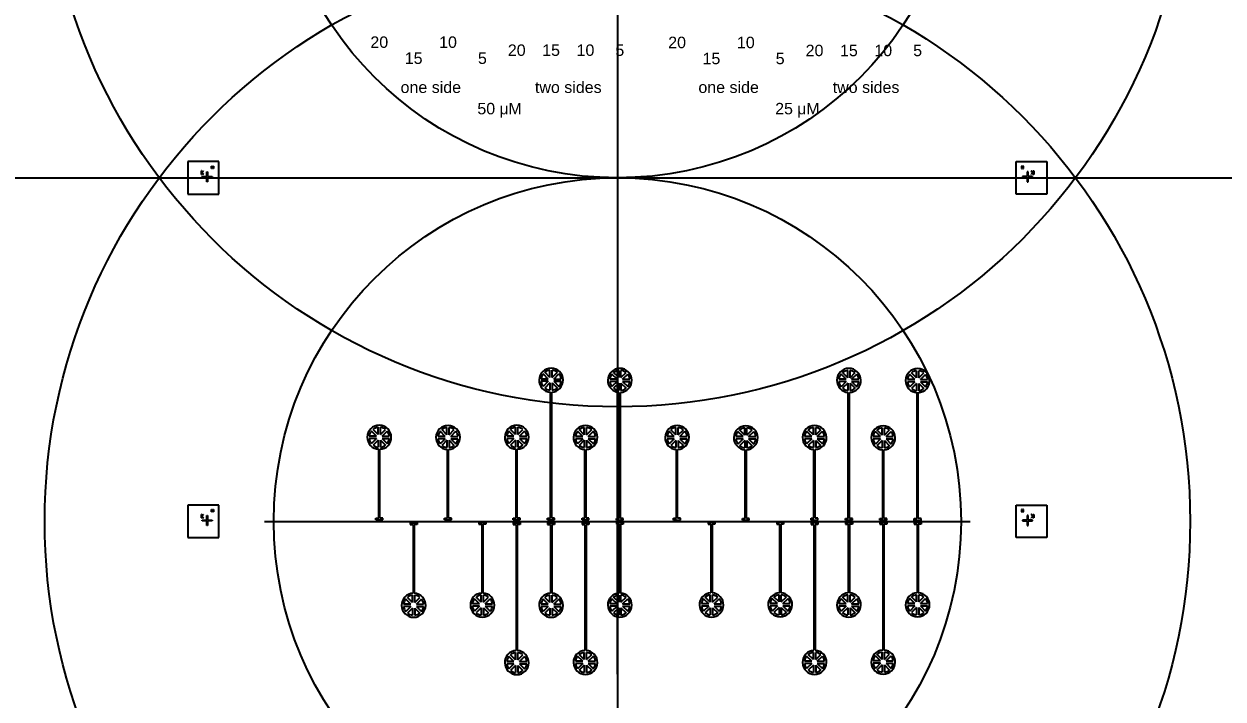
# Model space of a CAD drawing. Header units: millimetres. Extents: x 1000 to 444771, y -11148 to 590229.
# Drawn here: x 339096 to 391438, y 42242 to 71715 of the extents above; entities that cross this region are included whole.
import ezdxf

# ---------------------------------------------------------------- set-up
doc = ezdxf.new("R2010")
doc.units = ezdxf.units.MM
doc.layers.add('CLEAR', color=140, linetype='Continuous')
doc.layers.add('MASK', color=20, linetype='Continuous')
doc.styles.get("Standard").update_dxf_attribs({"font": 'arial.ttf'})

msp = doc.modelspace()

# ---------------------------------------------------------------- linework, layer by layer
for p, q in [((365000, 128500), (365000, 1500)), ((365000, 70000), (365000, 60000)), ((301500, 65000), (428500, 65000)), ((347596, 65000), (382404, 65000)), ((365000, 43326), (365000, 56674)), ((349596, 50000), (380404, 50000))]:
    msp.add_line(p, q)
for centre, radius in [((365000, 65000), 50000), ((365000, 80000), 25000), ((365000, 80000), 15000), ((365000, 50000), 25000), ((365000, 50000), 15000)]:
    msp.add_circle(centre, radius)
at = {"layer": 'CLEAR'}
for p, q in [((346251, 65710), (346251, 64290)), ((347596, 65710), (346251, 65710)), ((347596, 64290), (347596, 65710)), ((382404, 65710), (383749, 65710)), ((382404, 64290), (382404, 65710)), ((383749, 65710), (383749, 64290)), ((346251, 64290), (347596, 64290)), ((383749, 64290), (382404, 64290)), ((362081, 50140), (362081, 55640)), ((362131, 50140), (362131, 55640)), ((365081, 50130), (365081, 55630)), ((365131, 50130), (365131, 55630)), ((375081, 50128), (375081, 55628)), ((375131, 50128), (375131, 55628)), ((378081, 50118), (378081, 55618)), ((378131, 50118), (378131, 55618)), ((354581, 50145), (354581, 53145)), ((354631, 50145), (354631, 53145)), ((357581, 50135), (357581, 53135)), ((357631, 50135), (357631, 53135)), ((360581, 50145), (360581, 53145)), ((360631, 50145), (360631, 53145)), ((363581, 50135), (363581, 53135)), ((363631, 50135), (363631, 53135)), ((367581, 50133), (367581, 53133)), ((367631, 50133), (367631, 53133)), ((370581, 50123), (370581, 53123)), ((370631, 50123), (370631, 53123)), ((373581, 50133), (373581, 53133)), ((373631, 50133), (373631, 53133)), ((376581, 50123), (376581, 53123)), ((376631, 50123), (376631, 53123)), ((346251, 50710), (346251, 49290)), ((347596, 50710), (346251, 50710)), ((347596, 49290), (347596, 50710)), ((382404, 50710), (383749, 50710)), ((382404, 49290), (382404, 50710)), ((383749, 50710), (383749, 49290)), ((354456, 50070), (354456, 50145)), ((354456, 50145), (354581, 50145)), ((354456, 50070), (354756, 50070)), ((354756, 50145), (354631, 50145)), ((354756, 50070), (354756, 50145)), ((355956, 49935), (356256, 49935)), ((355956, 49935), (355956, 49860)), ((355956, 49860), (356081, 49860)), ((356081, 49860), (356081, 46860)), ((356256, 49860), (356131, 49860)), ((356131, 49860), (356131, 46860)), ((356256, 49935), (356256, 49860)), ((357456, 50060), (357456, 50135)), ((357456, 50135), (357581, 50135)), ((357456, 50060), (357756, 50060)), ((357756, 50135), (357631, 50135)), ((357756, 50060), (357756, 50135)), ((358956, 49945), (359256, 49945)), ((358956, 49945), (358956, 49870)), ((358956, 49870), (359081, 49870)), ((359081, 49870), (359081, 46870)), ((359256, 49870), (359131, 49870)), ((359131, 49870), (359131, 46870)), ((359256, 49945), (359256, 49870)), ((360456, 50070), (360456, 50145)), ((360456, 50145), (360581, 50145)), ((360456, 50070), (360756, 50070)), ((360456, 49930), (360756, 49930)), ((360456, 49930), (360456, 49855)), ((360456, 49855), (360581, 49855)), ((360581, 49855), (360581, 44355)), ((360756, 50145), (360631, 50145)), ((360756, 49855), (360631, 49855)), ((360631, 49855), (360631, 44355)), ((360756, 50070), (360756, 50145)), ((360756, 49930), (360756, 49855)), ((361956, 50065), (361956, 50140)), ((361956, 50140), (362081, 50140)), ((361956, 50065), (362256, 50065)), ((361956, 49935), (362256, 49935)), ((361956, 49935), (361956, 49860)), ((361956, 49860), (362081, 49860)), ((362081, 49860), (362081, 46860)), ((362256, 50140), (362131, 50140)), ((362256, 49860), (362131, 49860)), ((362131, 49860), (362131, 46860)), ((362256, 50065), (362256, 50140)), ((362256, 49935), (362256, 49860)), ((363456, 50060), (363456, 50135)), ((363456, 50135), (363581, 50135)), ((363456, 50060), (363756, 50060)), ((363456, 49940), (363756, 49940)), ((363456, 49940), (363456, 49865)), ((363456, 49865), (363581, 49865)), ((363581, 49865), (363581, 44365)), ((363756, 50135), (363631, 50135)), ((363756, 49865), (363631, 49865)), ((363631, 49865), (363631, 44365)), ((363756, 50060), (363756, 50135)), ((363756, 49940), (363756, 49865)), ((364956, 50055), (364956, 50130)), ((364956, 50130), (365081, 50130)), ((364956, 50055), (365256, 50055)), ((364956, 49945), (365256, 49945)), ((364956, 49945), (364956, 49870)), ((364956, 49870), (365081, 49870)), ((365081, 49870), (365081, 46870)), ((365256, 50130), (365131, 50130)), ((365256, 49870), (365131, 49870)), ((365131, 49870), (365131, 46870)), ((365256, 50055), (365256, 50130)), ((365256, 49945), (365256, 49870)), ((367456, 50058), (367456, 50133)), ((367456, 50133), (367581, 50133)), ((367456, 50058), (367756, 50058)), ((367756, 50133), (367631, 50133)), ((367756, 50058), (367756, 50133)), ((368956, 49948), (369256, 49948)), ((368956, 49948), (368956, 49873)), ((368956, 49873), (369081, 49873)), ((369081, 49873), (369081, 46873)), ((369256, 49873), (369131, 49873)), ((369131, 49873), (369131, 46873)), ((369256, 49948), (369256, 49873)), ((370456, 50048), (370456, 50123)), ((370456, 50123), (370581, 50123)), ((370456, 50048), (370756, 50048)), ((370756, 50123), (370631, 50123)), ((370756, 50048), (370756, 50123)), ((371956, 49958), (372256, 49958)), ((371956, 49958), (371956, 49883)), ((371956, 49883), (372081, 49883)), ((372081, 49883), (372081, 46883)), ((372256, 49883), (372131, 49883)), ((372131, 49883), (372131, 46883)), ((372256, 49958), (372256, 49883)), ((373456, 50058), (373456, 50133)), ((373456, 50133), (373581, 50133)), ((373456, 50058), (373756, 50058)), ((373456, 49943), (373756, 49943)), ((373456, 49943), (373456, 49868)), ((373456, 49868), (373581, 49868)), ((373581, 49868), (373581, 44368)), ((373756, 50133), (373631, 50133)), ((373756, 49868), (373631, 49868)), ((373631, 49868), (373631, 44368)), ((373756, 50058), (373756, 50133)), ((373756, 49943), (373756, 49868)), ((374956, 50053), (374956, 50128)), ((374956, 50128), (375081, 50128)), ((374956, 50053), (375256, 50053)), ((374956, 49948), (375256, 49948)), ((374956, 49948), (374956, 49873)), ((374956, 49873), (375081, 49873)), ((375081, 49873), (375081, 46873)), ((375256, 50128), (375131, 50128)), ((375256, 49873), (375131, 49873)), ((375131, 49873), (375131, 46873)), ((375256, 50053), (375256, 50128)), ((375256, 49948), (375256, 49873)), ((376456, 50048), (376456, 50123)), ((376456, 50123), (376581, 50123)), ((376456, 50048), (376756, 50048)), ((376456, 49953), (376756, 49953)), ((376456, 49953), (376456, 49878)), ((376456, 49878), (376581, 49878)), ((376581, 49878), (376581, 44378)), ((376756, 50123), (376631, 50123)), ((376756, 49878), (376631, 49878)), ((376631, 49878), (376631, 44378)), ((376756, 50048), (376756, 50123)), ((376756, 49953), (376756, 49878)), ((377956, 50043), (377956, 50118)), ((377956, 50118), (378081, 50118)), ((377956, 50043), (378256, 50043)), ((377956, 49958), (378256, 49958)), ((377956, 49958), (377956, 49883)), ((377956, 49883), (378081, 49883)), ((378081, 49883), (378081, 46883)), ((378256, 50118), (378131, 50118)), ((378256, 49883), (378131, 49883)), ((378131, 49883), (378131, 46883)), ((378256, 50043), (378256, 50118)), ((378256, 49958), (378256, 49883)), ((346251, 49290), (347596, 49290)), ((383749, 49290), (382404, 49290))]:
    msp.add_line(p, q, dxfattribs=at)
for centre, start, end in [((362106, 56164), 272.7294, 267.2706), ((365106, 56154), 272.7294, 267.2706), ((375106, 56152), 272.7294, 267.2706), ((378106, 56142), 272.7294, 267.2706), ((354606, 53669), 272.7294, 267.2706), ((357606, 53659), 272.7294, 267.2706), ((360606, 53669), 272.7294, 267.2706), ((363606, 53659), 272.7294, 267.2706), ((367606, 53657), 272.7294, 267.2706), ((370606, 53647), 272.7294, 267.2706), ((373606, 53657), 272.7294, 267.2706), ((376606, 53647), 272.7294, 267.2706), ((356106, 46336), 92.7294, 87.2706), ((359106, 46346), 92.7294, 87.2706), ((362106, 46336), 92.7294, 87.2706), ((365106, 46346), 92.7294, 87.2706), ((369106, 46348), 92.7294, 87.2706), ((372106, 46358), 92.7294, 87.2706), ((375106, 46348), 92.7294, 87.2706), ((378106, 46358), 92.7294, 87.2706), ((360606, 43831), 92.7294, 87.2706), ((363606, 43841), 92.7294, 87.2706), ((373606, 43843), 92.7294, 87.2706), ((376606, 43853), 92.7294, 87.2706)]:
    msp.add_arc(centre, 525, start, end, dxfattribs=at)
at = {"layer": 'MASK'}
for p, q in [((347277, 65410), (347277, 65510)), ((347277, 65510), (347289, 65510)), ((347289, 65510), (347289, 65410)), ((347314, 65410), (347314, 65510)), ((347314, 65510), (347326, 65510)), ((347326, 65510), (347326, 65410)), ((347351, 65410), (347351, 65510)), ((347351, 65510), (347363, 65510)), ((347363, 65510), (347363, 65410)), ((382649, 65510), (382637, 65510)), ((382637, 65510), (382637, 65410)), ((382649, 65410), (382649, 65510)), ((382686, 65510), (382674, 65510)), ((382674, 65510), (382674, 65410)), ((382686, 65410), (382686, 65510)), ((382723, 65510), (382711, 65510)), ((382711, 65510), (382711, 65410)), ((382723, 65410), (382723, 65510)), ((346847, 65298), (346827, 65298)), ((346827, 65298), (346827, 65148)), ((346827, 65148), (346847, 65148)), ((346847, 65237), (346918, 65308)), ((346847, 65237), (346847, 65298)), ((346847, 65148), (346847, 65209)), ((346847, 65209), (346918, 65138)), ((346862, 65223), (346932, 65294)), ((346862, 65223), (346932, 65152)), ((346872, 65054), (347072, 65054)), ((346872, 65016), (346872, 65054)), ((347072, 65016), (346872, 65016)), ((346918, 65308), (346932, 65294)), ((346918, 65138), (346932, 65152)), ((347072, 65054), (347072, 65254)), ((347072, 65254), (347110, 65254)), ((347072, 64816), (347072, 65016)), ((347110, 65254), (347110, 65054)), ((347110, 65054), (347310, 65054)), ((347310, 65016), (347110, 65016)), ((347110, 65016), (347110, 64816)), ((347289, 65410), (347277, 65410)), ((347310, 65054), (347310, 65016)), ((347326, 65410), (347314, 65410)), ((347363, 65410), (347351, 65410)), ((382637, 65410), (382649, 65410)), ((382674, 65410), (382686, 65410)), ((382890, 65054), (382690, 65054)), ((382690, 65054), (382690, 65016)), ((382690, 65016), (382890, 65016)), ((382711, 65410), (382723, 65410)), ((382928, 65254), (382890, 65254)), ((382890, 65254), (382890, 65054)), ((382890, 65016), (382890, 64816)), ((382928, 65054), (382928, 65254)), ((383128, 65054), (382928, 65054)), ((382928, 64816), (382928, 65016)), ((382928, 65016), (383128, 65016)), ((383082, 65308), (383067, 65294)), ((383138, 65223), (383067, 65294)), ((383138, 65223), (383067, 65152)), ((383082, 65138), (383067, 65152)), ((383152, 65237), (383082, 65308)), ((383152, 65209), (383082, 65138)), ((383128, 65016), (383128, 65054)), ((383152, 65237), (383152, 65298)), ((383152, 65298), (383172, 65298)), ((383152, 65148), (383152, 65209)), ((383172, 65148), (383152, 65148)), ((383172, 65298), (383172, 65148)), ((347110, 64816), (347072, 64816)), ((382890, 64816), (382928, 64816)), ((362056, 56285), (362056, 56601)), ((362156, 56285), (362156, 56601)), ((365056, 56275), (365056, 56591)), ((365156, 56275), (365156, 56591)), ((375056, 56272), (375056, 56588)), ((375156, 56272), (375156, 56588)), ((378056, 56262), (378056, 56578)), ((378156, 56262), (378156, 56578)), ((361985, 56214), (361669, 56214)), ((361985, 56114), (361669, 56114)), ((361985, 56214), (361762, 56438)), ((361985, 56114), (361762, 55891)), ((362056, 56285), (361832, 56508)), ((362056, 56044), (361832, 55821)), ((362056, 56044), (362056, 55728)), ((362156, 56285), (362379, 56508)), ((362156, 56044), (362379, 55821)), ((362156, 56044), (362156, 55728)), ((362226, 56214), (362450, 56438)), ((362226, 56214), (362542, 56214)), ((362226, 56114), (362450, 55891)), ((362226, 56114), (362542, 56114)), ((364985, 56204), (364669, 56204)), ((364985, 56104), (364669, 56104)), ((364985, 56204), (364762, 56428)), ((364985, 56104), (364762, 55881)), ((365056, 56275), (364832, 56498)), ((365056, 56034), (364832, 55811)), ((365056, 56034), (365056, 55718)), ((365156, 56275), (365379, 56498)), ((365156, 56034), (365379, 55811)), ((365156, 56034), (365156, 55718)), ((365226, 56204), (365450, 56428)), ((365226, 56204), (365542, 56204)), ((365226, 56104), (365450, 55881)), ((365226, 56104), (365542, 56104)), ((374985, 56202), (374669, 56202)), ((374985, 56102), (374669, 56102)), ((374985, 56202), (374762, 56425)), ((374985, 56102), (374762, 55879)), ((375056, 56272), (374832, 56496)), ((375056, 56031), (374832, 55808)), ((375056, 56031), (375056, 55715)), ((375156, 56272), (375379, 56496)), ((375156, 56031), (375379, 55808)), ((375156, 56031), (375156, 55715)), ((375226, 56202), (375450, 56425)), ((375226, 56202), (375542, 56202)), ((375226, 56102), (375450, 55879)), ((375226, 56102), (375542, 56102)), ((377985, 56192), (377669, 56192)), ((377985, 56092), (377669, 56092)), ((377985, 56192), (377762, 56415)), ((377985, 56092), (377762, 55869)), ((378056, 56262), (377832, 56486)), ((378056, 56021), (377832, 55798)), ((378056, 56021), (378056, 55705)), ((378156, 56262), (378379, 56486)), ((378156, 56021), (378379, 55798)), ((378156, 56021), (378156, 55705)), ((378226, 56192), (378450, 56415)), ((378226, 56192), (378542, 56192)), ((378226, 56092), (378450, 55869)), ((378226, 56092), (378542, 56092)), ((354485, 53719), (354262, 53943)), ((354556, 53790), (354332, 54013)), ((354556, 53790), (354556, 54106)), ((354656, 53790), (354656, 54106)), ((354656, 53790), (354879, 54013)), ((354726, 53719), (354950, 53943)), ((357485, 53709), (357262, 53933)), ((357556, 53780), (357332, 54003)), ((357556, 53780), (357556, 54096)), ((357656, 53780), (357656, 54096)), ((357656, 53780), (357879, 54003)), ((357726, 53709), (357950, 53933)), ((360485, 53719), (360262, 53943)), ((360556, 53790), (360332, 54013)), ((360556, 53790), (360556, 54106)), ((360656, 53790), (360656, 54106)), ((360656, 53790), (360879, 54013)), ((360726, 53719), (360950, 53943)), ((363485, 53709), (363262, 53933)), ((363556, 53780), (363332, 54003)), ((363556, 53780), (363556, 54096)), ((363656, 53780), (363656, 54096)), ((363656, 53780), (363879, 54003)), ((363726, 53709), (363950, 53933)), ((367485, 53707), (367262, 53930)), ((367556, 53777), (367332, 54001)), ((367556, 53777), (367556, 54093)), ((367656, 53777), (367656, 54093)), ((367656, 53777), (367879, 54001)), ((367726, 53707), (367950, 53930)), ((370485, 53697), (370262, 53920)), ((370556, 53767), (370332, 53991)), ((370556, 53767), (370556, 54083)), ((370656, 53767), (370656, 54083)), ((370656, 53767), (370879, 53991)), ((370726, 53697), (370950, 53920)), ((373485, 53707), (373262, 53930)), ((373556, 53777), (373332, 54001)), ((373556, 53777), (373556, 54093)), ((373656, 53777), (373656, 54093)), ((373656, 53777), (373879, 54001)), ((373726, 53707), (373950, 53930)), ((376485, 53697), (376262, 53920)), ((376556, 53767), (376332, 53991)), ((376556, 53767), (376556, 54083)), ((376656, 53767), (376656, 54083)), ((376656, 53767), (376879, 53991)), ((376726, 53697), (376950, 53920)), ((354485, 53719), (354169, 53719)), ((354485, 53619), (354169, 53619)), ((354485, 53619), (354262, 53396)), ((354556, 53549), (354332, 53326)), ((354556, 53549), (354556, 53233)), ((354656, 53549), (354879, 53326)), ((354656, 53549), (354656, 53233)), ((354726, 53719), (355042, 53719)), ((354726, 53619), (354950, 53396)), ((354726, 53619), (355042, 53619)), ((357485, 53709), (357169, 53709)), ((357485, 53609), (357169, 53609)), ((357485, 53609), (357262, 53386)), ((357556, 53539), (357332, 53316)), ((357556, 53539), (357556, 53223)), ((357656, 53539), (357879, 53316)), ((357656, 53539), (357656, 53223)), ((357726, 53709), (358042, 53709)), ((357726, 53609), (357950, 53386)), ((357726, 53609), (358042, 53609)), ((360485, 53719), (360169, 53719)), ((360485, 53619), (360169, 53619)), ((360485, 53619), (360262, 53396)), ((360556, 53549), (360332, 53326)), ((360556, 53549), (360556, 53233)), ((360656, 53549), (360879, 53326)), ((360656, 53549), (360656, 53233)), ((360726, 53719), (361042, 53719)), ((360726, 53619), (360950, 53396)), ((360726, 53619), (361042, 53619)), ((363485, 53709), (363169, 53709)), ((363485, 53609), (363169, 53609)), ((363485, 53609), (363262, 53386)), ((363556, 53539), (363332, 53316)), ((363556, 53539), (363556, 53223)), ((363656, 53539), (363879, 53316)), ((363656, 53539), (363656, 53223)), ((363726, 53709), (364042, 53709)), ((363726, 53609), (363950, 53386)), ((363726, 53609), (364042, 53609)), ((367485, 53707), (367169, 53707)), ((367485, 53607), (367169, 53607)), ((367485, 53607), (367262, 53384)), ((367556, 53536), (367332, 53313)), ((367556, 53536), (367556, 53220)), ((367656, 53536), (367879, 53313)), ((367656, 53536), (367656, 53220)), ((367726, 53707), (368042, 53707)), ((367726, 53607), (367950, 53384)), ((367726, 53607), (368042, 53607)), ((370485, 53697), (370169, 53697)), ((370485, 53597), (370169, 53597)), ((370485, 53597), (370262, 53374)), ((370556, 53526), (370332, 53303)), ((370556, 53526), (370556, 53210)), ((370656, 53526), (370879, 53303)), ((370656, 53526), (370656, 53210)), ((370726, 53697), (371042, 53697)), ((370726, 53597), (370950, 53374)), ((370726, 53597), (371042, 53597)), ((373485, 53707), (373169, 53707)), ((373485, 53607), (373169, 53607)), ((373485, 53607), (373262, 53384)), ((373556, 53536), (373332, 53313)), ((373556, 53536), (373556, 53220)), ((373656, 53536), (373879, 53313)), ((373656, 53536), (373656, 53220)), ((373726, 53707), (374042, 53707)), ((373726, 53607), (373950, 53384)), ((373726, 53607), (374042, 53607)), ((376485, 53697), (376169, 53697)), ((376485, 53597), (376169, 53597)), ((376485, 53597), (376262, 53374)), ((376556, 53526), (376332, 53303)), ((376556, 53526), (376556, 53210)), ((376656, 53526), (376879, 53303)), ((376656, 53526), (376656, 53210)), ((376726, 53697), (377042, 53697)), ((376726, 53597), (376950, 53374)), ((376726, 53597), (377042, 53597)), ((346847, 50298), (346827, 50298)), ((346827, 50298), (346827, 50148)), ((346847, 50237), (346918, 50308)), ((346847, 50237), (346847, 50298)), ((346862, 50223), (346932, 50294)), ((346918, 50308), (346932, 50294)), ((347072, 50054), (347072, 50254)), ((347072, 50254), (347110, 50254)), ((347110, 50254), (347110, 50054)), ((347277, 50410), (347277, 50510)), ((347277, 50510), (347289, 50510)), ((347289, 50410), (347277, 50410)), ((347289, 50510), (347289, 50410)), ((347314, 50410), (347314, 50510)), ((347314, 50510), (347326, 50510)), ((347326, 50410), (347314, 50410)), ((347326, 50510), (347326, 50410)), ((347351, 50410), (347351, 50510)), ((347351, 50510), (347363, 50510)), ((347363, 50410), (347351, 50410)), ((347363, 50510), (347363, 50410)), ((382649, 50510), (382637, 50510)), ((382637, 50510), (382637, 50410)), ((382637, 50410), (382649, 50410)), ((382649, 50410), (382649, 50510)), ((382686, 50510), (382674, 50510)), ((382674, 50510), (382674, 50410)), ((382674, 50410), (382686, 50410)), ((382686, 50410), (382686, 50510)), ((382723, 50510), (382711, 50510)), ((382711, 50510), (382711, 50410)), ((382711, 50410), (382723, 50410)), ((382723, 50410), (382723, 50510)), ((382928, 50254), (382890, 50254)), ((382890, 50254), (382890, 50054)), ((382928, 50054), (382928, 50254)), ((383082, 50308), (383067, 50294)), ((383138, 50223), (383067, 50294)), ((383152, 50237), (383082, 50308)), ((383152, 50237), (383152, 50298)), ((383152, 50298), (383172, 50298)), ((383172, 50298), (383172, 50148)), ((346827, 50148), (346847, 50148)), ((346847, 50148), (346847, 50209)), ((346847, 50209), (346918, 50138)), ((346862, 50223), (346932, 50152)), ((346872, 50054), (347072, 50054)), ((346872, 50016), (346872, 50054)), ((347072, 50016), (346872, 50016)), ((346918, 50138), (346932, 50152)), ((347072, 49816), (347072, 50016)), ((347110, 49816), (347072, 49816)), ((347110, 50054), (347310, 50054)), ((347310, 50016), (347110, 50016)), ((347110, 50016), (347110, 49816)), ((347310, 50054), (347310, 50016)), ((382890, 50054), (382690, 50054)), ((382690, 50054), (382690, 50016)), ((382690, 50016), (382890, 50016)), ((382890, 50016), (382890, 49816)), ((382890, 49816), (382928, 49816)), ((383128, 50054), (382928, 50054)), ((382928, 49816), (382928, 50016)), ((382928, 50016), (383128, 50016)), ((383138, 50223), (383067, 50152)), ((383082, 50138), (383067, 50152)), ((383152, 50209), (383082, 50138)), ((383128, 50016), (383128, 50054)), ((383152, 50148), (383152, 50209)), ((383172, 50148), (383152, 50148)), ((355985, 46386), (355762, 46609)), ((356056, 46456), (355832, 46679)), ((356056, 46456), (356056, 46772)), ((356156, 46456), (356156, 46772)), ((356156, 46456), (356379, 46679)), ((356226, 46386), (356450, 46609)), ((358985, 46396), (358762, 46619)), ((359056, 46466), (358832, 46689)), ((359056, 46466), (359056, 46782)), ((359156, 46466), (359156, 46782)), ((359156, 46466), (359379, 46689)), ((359226, 46396), (359450, 46619)), ((361985, 46386), (361762, 46609)), ((362056, 46456), (361832, 46679)), ((362056, 46456), (362056, 46772)), ((362156, 46456), (362156, 46772)), ((362156, 46456), (362379, 46679)), ((362226, 46386), (362450, 46609)), ((364985, 46396), (364762, 46619)), ((365056, 46466), (364832, 46689)), ((365056, 46466), (365056, 46782)), ((365156, 46466), (365156, 46782)), ((365156, 46466), (365379, 46689)), ((365226, 46396), (365450, 46619)), ((368985, 46398), (368762, 46621)), ((369056, 46469), (368832, 46692)), ((369056, 46469), (369056, 46785)), ((369156, 46469), (369156, 46785)), ((369156, 46469), (369379, 46692)), ((369226, 46398), (369450, 46621)), ((371985, 46408), (371762, 46631)), ((372056, 46479), (371832, 46702)), ((372056, 46479), (372056, 46795)), ((372156, 46479), (372156, 46795)), ((372156, 46479), (372379, 46702)), ((372226, 46408), (372450, 46631)), ((374985, 46398), (374762, 46621)), ((375056, 46469), (374832, 46692)), ((375056, 46469), (375056, 46785)), ((375156, 46469), (375156, 46785)), ((375156, 46469), (375379, 46692)), ((375226, 46398), (375450, 46621)), ((377985, 46408), (377762, 46631)), ((378056, 46479), (377832, 46702)), ((378056, 46479), (378056, 46795)), ((378156, 46479), (378156, 46795)), ((378156, 46479), (378379, 46702)), ((378226, 46408), (378450, 46631)), ((355985, 46386), (355669, 46386)), ((355985, 46286), (355669, 46286)), ((355985, 46286), (355762, 46062)), ((356056, 46215), (355832, 45992)), ((356056, 46215), (356056, 45899)), ((356156, 46215), (356379, 45992)), ((356156, 46215), (356156, 45899)), ((356226, 46386), (356542, 46386)), ((356226, 46286), (356450, 46062)), ((356226, 46286), (356542, 46286)), ((358985, 46396), (358669, 46396)), ((358985, 46296), (358669, 46296)), ((358985, 46296), (358762, 46072)), ((359056, 46225), (358832, 46002)), ((359056, 46225), (359056, 45909)), ((359156, 46225), (359379, 46002)), ((359156, 46225), (359156, 45909)), ((359226, 46396), (359542, 46396)), ((359226, 46296), (359450, 46072)), ((359226, 46296), (359542, 46296)), ((361985, 46386), (361669, 46386)), ((361985, 46286), (361669, 46286)), ((361985, 46286), (361762, 46062)), ((362056, 46215), (361832, 45992)), ((362056, 46215), (362056, 45899)), ((362156, 46215), (362379, 45992)), ((362156, 46215), (362156, 45899)), ((362226, 46386), (362542, 46386)), ((362226, 46286), (362450, 46062)), ((362226, 46286), (362542, 46286)), ((364985, 46396), (364669, 46396)), ((364985, 46296), (364669, 46296)), ((364985, 46296), (364762, 46072)), ((365056, 46225), (364832, 46002)), ((365056, 46225), (365056, 45909)), ((365156, 46225), (365379, 46002)), ((365156, 46225), (365156, 45909)), ((365226, 46396), (365542, 46396)), ((365226, 46296), (365450, 46072)), ((365226, 46296), (365542, 46296)), ((368985, 46398), (368669, 46398)), ((368985, 46298), (368669, 46298)), ((368985, 46298), (368762, 46075)), ((369056, 46228), (368832, 46004)), ((369056, 46228), (369056, 45912)), ((369156, 46228), (369379, 46004)), ((369156, 46228), (369156, 45912)), ((369226, 46398), (369542, 46398)), ((369226, 46298), (369450, 46075)), ((369226, 46298), (369542, 46298)), ((371985, 46408), (371669, 46408)), ((371985, 46308), (371669, 46308)), ((371985, 46308), (371762, 46085)), ((372056, 46238), (371832, 46014)), ((372056, 46238), (372056, 45922)), ((372156, 46238), (372379, 46014)), ((372156, 46238), (372156, 45922)), ((372226, 46408), (372542, 46408)), ((372226, 46308), (372450, 46085)), ((372226, 46308), (372542, 46308)), ((374985, 46398), (374669, 46398)), ((374985, 46298), (374669, 46298)), ((374985, 46298), (374762, 46075)), ((375056, 46228), (374832, 46004)), ((375056, 46228), (375056, 45912)), ((375156, 46228), (375379, 46004)), ((375156, 46228), (375156, 45912)), ((375226, 46398), (375542, 46398)), ((375226, 46298), (375450, 46075)), ((375226, 46298), (375542, 46298)), ((377985, 46408), (377669, 46408)), ((377985, 46308), (377669, 46308)), ((377985, 46308), (377762, 46085)), ((378056, 46238), (377832, 46014)), ((378056, 46238), (378056, 45922)), ((378156, 46238), (378379, 46014)), ((378156, 46238), (378156, 45922)), ((378226, 46408), (378542, 46408)), ((378226, 46308), (378450, 46085)), ((378226, 46308), (378542, 46308)), ((360485, 43881), (360262, 44104)), ((360556, 43951), (360332, 44174)), ((360556, 43951), (360556, 44267)), ((360656, 43951), (360656, 44267)), ((360656, 43951), (360879, 44174)), ((360726, 43881), (360950, 44104)), ((363485, 43891), (363262, 44114)), ((363556, 43961), (363332, 44184)), ((363556, 43961), (363556, 44277)), ((363656, 43961), (363656, 44277)), ((363656, 43961), (363879, 44184)), ((363726, 43891), (363950, 44114)), ((373485, 43893), (373262, 44116)), ((373556, 43964), (373332, 44187)), ((373556, 43964), (373556, 44280)), ((373656, 43964), (373656, 44280)), ((373656, 43964), (373879, 44187)), ((373726, 43893), (373950, 44116)), ((376485, 43903), (376262, 44126)), ((376556, 43974), (376332, 44197)), ((376556, 43974), (376556, 44290)), ((376656, 43974), (376656, 44290)), ((376656, 43974), (376879, 44197)), ((376726, 43903), (376950, 44126)), ((360485, 43881), (360169, 43881)), ((360485, 43781), (360169, 43781)), ((360485, 43781), (360262, 43557)), ((360556, 43710), (360332, 43487)), ((360556, 43710), (360556, 43394)), ((360656, 43710), (360879, 43487)), ((360656, 43710), (360656, 43394)), ((360726, 43881), (361042, 43881)), ((360726, 43781), (360950, 43557)), ((360726, 43781), (361042, 43781)), ((363485, 43891), (363169, 43891)), ((363485, 43791), (363169, 43791)), ((363485, 43791), (363262, 43567)), ((363556, 43720), (363332, 43497)), ((363556, 43720), (363556, 43404)), ((363656, 43720), (363879, 43497)), ((363656, 43720), (363656, 43404)), ((363726, 43891), (364042, 43891)), ((363726, 43791), (363950, 43567)), ((363726, 43791), (364042, 43791)), ((373485, 43893), (373169, 43893)), ((373485, 43793), (373169, 43793)), ((373485, 43793), (373262, 43570)), ((373556, 43723), (373332, 43499)), ((373556, 43723), (373556, 43407)), ((373656, 43723), (373879, 43499)), ((373656, 43723), (373656, 43407)), ((373726, 43893), (374042, 43893)), ((373726, 43793), (373950, 43570)), ((373726, 43793), (374042, 43793)), ((376485, 43903), (376169, 43903)), ((376485, 43803), (376169, 43803)), ((376485, 43803), (376262, 43580)), ((376556, 43733), (376332, 43509)), ((376556, 43733), (376556, 43417)), ((376656, 43733), (376879, 43509)), ((376656, 43733), (376656, 43417)), ((376726, 43903), (377042, 43903)), ((376726, 43803), (376950, 43580)), ((376726, 43803), (377042, 43803))]:
    msp.add_line(p, q, dxfattribs=at)
for centre, start, end in [((362106, 56164), 96.5242, 128.4758), ((362106, 56164), 51.5242, 83.4758), ((365106, 56154), 96.5242, 128.4758), ((365106, 56154), 51.5242, 83.4758), ((375106, 56152), 96.5242, 128.4758), ((375106, 56152), 51.5242, 83.4758), ((378106, 56142), 96.5242, 128.4758), ((378106, 56142), 51.5242, 83.4758), ((362106, 56164), 141.5242, 173.4758), ((362106, 56164), 186.5242, 218.4758), ((362106, 56164), 6.5242, 38.4758), ((362106, 56164), 321.5242, 353.4758), ((365106, 56154), 141.5242, 173.4758), ((365106, 56154), 186.5242, 218.4758), ((365106, 56154), 6.5242, 38.4758), ((365106, 56154), 321.5242, 353.4758), ((375106, 56152), 141.5242, 173.4758), ((375106, 56152), 186.5242, 218.4758), ((375106, 56152), 6.5242, 38.4758), ((375106, 56152), 321.5242, 353.4758), ((378106, 56142), 141.5242, 173.4758), ((378106, 56142), 186.5242, 218.4758), ((378106, 56142), 6.5242, 38.4758), ((378106, 56142), 321.5242, 353.4758), ((362106, 56164), 231.5242, 263.4758), ((362106, 56164), 276.5242, 308.4758), ((365106, 56154), 231.5242, 263.4758), ((365106, 56154), 276.5242, 308.4758), ((375106, 56152), 231.5242, 263.4758), ((375106, 56152), 276.5242, 308.4758), ((378106, 56142), 231.5242, 263.4758), ((378106, 56142), 276.5242, 308.4758), ((354606, 53669), 141.5242, 173.4758), ((354606, 53669), 96.5242, 128.4758), ((354606, 53669), 51.5242, 83.4758), ((354606, 53669), 6.5242, 38.4758), ((357606, 53659), 141.5242, 173.4758), ((357606, 53659), 96.5242, 128.4758), ((357606, 53659), 51.5242, 83.4758), ((357606, 53659), 6.5242, 38.4758), ((360606, 53669), 141.5242, 173.4758), ((360606, 53669), 96.5242, 128.4758), ((360606, 53669), 51.5242, 83.4758), ((360606, 53669), 6.5242, 38.4758), ((363606, 53659), 141.5242, 173.4758), ((363606, 53659), 96.5242, 128.4758), ((363606, 53659), 51.5242, 83.4758), ((363606, 53659), 6.5242, 38.4758), ((367606, 53657), 141.5242, 173.4758), ((367606, 53657), 96.5242, 128.4758), ((367606, 53657), 51.5242, 83.4758), ((367606, 53657), 6.5242, 38.4758), ((370606, 53647), 141.5242, 173.4758), ((370606, 53647), 96.5242, 128.4758), ((370606, 53647), 51.5242, 83.4758), ((370606, 53647), 6.5242, 38.4758), ((373606, 53657), 141.5242, 173.4758), ((373606, 53657), 96.5242, 128.4758), ((373606, 53657), 51.5242, 83.4758), ((373606, 53657), 6.5242, 38.4758), ((376606, 53647), 141.5242, 173.4758), ((376606, 53647), 96.5242, 128.4758), ((376606, 53647), 51.5242, 83.4758), ((376606, 53647), 6.5242, 38.4758), ((354606, 53669), 186.5242, 218.4758), ((354606, 53669), 321.5242, 353.4758), ((357606, 53659), 186.5242, 218.4758), ((357606, 53659), 321.5242, 353.4758), ((360606, 53669), 186.5242, 218.4758), ((360606, 53669), 321.5242, 353.4758), ((363606, 53659), 186.5242, 218.4758), ((363606, 53659), 321.5242, 353.4758), ((367606, 53657), 186.5242, 218.4758), ((367606, 53657), 321.5242, 353.4758), ((370606, 53647), 186.5242, 218.4758), ((370606, 53647), 321.5242, 353.4758), ((373606, 53657), 186.5242, 218.4758), ((373606, 53657), 321.5242, 353.4758), ((376606, 53647), 186.5242, 218.4758), ((376606, 53647), 321.5242, 353.4758), ((354606, 53669), 231.5242, 263.4758), ((354606, 53669), 276.5242, 308.4758), ((357606, 53659), 231.5242, 263.4758), ((357606, 53659), 276.5242, 308.4758), ((360606, 53669), 231.5242, 263.4758), ((360606, 53669), 276.5242, 308.4758), ((363606, 53659), 231.5242, 263.4758), ((363606, 53659), 276.5242, 308.4758), ((367606, 53657), 231.5242, 263.4758), ((367606, 53657), 276.5242, 308.4758), ((370606, 53647), 231.5242, 263.4758), ((370606, 53647), 276.5242, 308.4758), ((373606, 53657), 231.5242, 263.4758), ((373606, 53657), 276.5242, 308.4758), ((376606, 53647), 231.5242, 263.4758), ((376606, 53647), 276.5242, 308.4758), ((356106, 46336), 141.5242, 173.4758), ((356106, 46336), 96.5242, 128.4758), ((356106, 46336), 51.5242, 83.4758), ((356106, 46336), 6.5242, 38.4758), ((359106, 46346), 141.5242, 173.4758), ((359106, 46346), 96.5242, 128.4758), ((359106, 46346), 51.5242, 83.4758), ((359106, 46346), 6.5242, 38.4758), ((362106, 46336), 141.5242, 173.4758), ((362106, 46336), 96.5242, 128.4758), ((362106, 46336), 51.5242, 83.4758), ((362106, 46336), 6.5242, 38.4758), ((365106, 46346), 141.5242, 173.4758), ((365106, 46346), 96.5242, 128.4758), ((365106, 46346), 51.5242, 83.4758), ((365106, 46346), 6.5242, 38.4758), ((369106, 46348), 141.5242, 173.4758), ((369106, 46348), 96.5242, 128.4758), ((369106, 46348), 51.5242, 83.4758), ((369106, 46348), 6.5242, 38.4758), ((372106, 46358), 141.5242, 173.4758), ((372106, 46358), 96.5242, 128.4758), ((372106, 46358), 51.5242, 83.4758), ((372106, 46358), 6.5242, 38.4758), ((375106, 46348), 141.5242, 173.4758), ((375106, 46348), 96.5242, 128.4758), ((375106, 46348), 51.5242, 83.4758), ((375106, 46348), 6.5242, 38.4758), ((378106, 46358), 141.5242, 173.4758), ((378106, 46358), 96.5242, 128.4758), ((378106, 46358), 51.5242, 83.4758), ((378106, 46358), 6.5242, 38.4758), ((356106, 46336), 186.5242, 218.4758), ((356106, 46336), 321.5242, 353.4758), ((359106, 46346), 186.5242, 218.4758), ((359106, 46346), 321.5242, 353.4758), ((362106, 46336), 186.5242, 218.4758), ((362106, 46336), 321.5242, 353.4758), ((365106, 46346), 186.5242, 218.4758), ((365106, 46346), 321.5242, 353.4758), ((369106, 46348), 186.5242, 218.4758), ((369106, 46348), 321.5242, 353.4758), ((372106, 46358), 186.5242, 218.4758), ((372106, 46358), 321.5242, 353.4758), ((375106, 46348), 186.5242, 218.4758), ((375106, 46348), 321.5242, 353.4758), ((378106, 46358), 186.5242, 218.4758), ((378106, 46358), 321.5242, 353.4758), ((356106, 46336), 231.5242, 263.4758), ((356106, 46336), 276.5242, 308.4758), ((359106, 46346), 231.5242, 263.4758), ((359106, 46346), 276.5242, 308.4758), ((362106, 46336), 231.5242, 263.4758), ((362106, 46336), 276.5242, 308.4758), ((365106, 46346), 231.5242, 263.4758), ((365106, 46346), 276.5242, 308.4758), ((369106, 46348), 231.5242, 263.4758), ((369106, 46348), 276.5242, 308.4758), ((372106, 46358), 231.5242, 263.4758), ((372106, 46358), 276.5242, 308.4758), ((375106, 46348), 231.5242, 263.4758), ((375106, 46348), 276.5242, 308.4758), ((378106, 46358), 231.5242, 263.4758), ((378106, 46358), 276.5242, 308.4758), ((360606, 43831), 141.5242, 173.4758), ((360606, 43831), 96.5242, 128.4758), ((360606, 43831), 51.5242, 83.4758), ((360606, 43831), 6.5242, 38.4758), ((363606, 43841), 141.5242, 173.4758), ((363606, 43841), 96.5242, 128.4758), ((363606, 43841), 51.5242, 83.4758), ((363606, 43841), 6.5242, 38.4758), ((373606, 43843), 141.5242, 173.4758), ((373606, 43843), 96.5242, 128.4758), ((373606, 43843), 51.5242, 83.4758), ((373606, 43843), 6.5242, 38.4758), ((376606, 43853), 141.5242, 173.4758), ((376606, 43853), 96.5242, 128.4758), ((376606, 43853), 51.5242, 83.4758), ((376606, 43853), 6.5242, 38.4758), ((360606, 43831), 186.5242, 218.4758), ((360606, 43831), 231.5242, 263.4758), ((360606, 43831), 276.5242, 308.4758), ((360606, 43831), 321.5242, 353.4758), ((363606, 43841), 186.5242, 218.4758), ((363606, 43841), 231.5242, 263.4758), ((363606, 43841), 276.5242, 308.4758), ((363606, 43841), 321.5242, 353.4758), ((373606, 43843), 186.5242, 218.4758), ((373606, 43843), 231.5242, 263.4758), ((373606, 43843), 276.5242, 308.4758), ((373606, 43843), 321.5242, 353.4758), ((376606, 43853), 186.5242, 218.4758), ((376606, 43853), 231.5242, 263.4758), ((376606, 43853), 276.5242, 308.4758), ((376606, 43853), 321.5242, 353.4758)]:
    msp.add_arc(centre, 439, start, end, dxfattribs=at)

# ---------------------------------------------------------------- texts
at = {"layer": 'CLEAR', "char_height": 1000, "attachment_point": 5}
for s, width, insert in [('{\\H0.5x;20 }', 1203.63, (354606, 70918)), ('{\\H0.5x;10 }', 1203.63, (357606, 70918)), ('{\\H0.5x;20 }', 1203.63, (360606, 70568)), ('{\\H0.5x;15 }', 1203.63, (362106, 70568)), ('{\\H0.5x;10 }', 1203.63, (363606, 70568)), ('{\\H0.5x;5 }', 1203.63, (365106, 70568)), ('{\\H0.5x;20 }', 1203.63, (367606, 70905)), ('{\\H0.5x;10 }', 1203.63, (370606, 70905)), ('{\\H0.5x;20 }', 1203.63, (373606, 70555)), ('{\\H0.5x;15 }', 1203.63, (375106, 70555)), ('{\\H0.5x;10 }', 1203.63, (376606, 70555)), ('{\\H0.5x;5 }', 1203.63, (378106, 70555)), ('{\\H0.5x;15 }', 1203.63, (356106, 70218)), ('{\\H0.5x;5 }', 1203.63, (359106, 70218)), ('{\\H0.5x;15 }', 1203.63, (369106, 70205)), ('{\\H0.5x;5 }', 1203.63, (372106, 70205)), ('{\\H0.5x;one side }', 2808.52, (356856, 68950)), ('{\\H0.5x;two sides }', 3455.49, (362856, 68950)), ('{\\H0.5x;one side }', 2808.52, (369856, 68950)), ('{\\H0.5x;two sides }', 3455.49, (375856, 68950)), ('{\\H0.5x;50 \\fSymbol|b0|i0|c2|p18;m\\fArial|b0|i0|c0|p34;M }', 2406.81, (359856, 67950)), ('{\\H0.5x;25 \\fSymbol|b0|i0|c2|p18;m\\fArial|b0|i0|c0|p34;M }', 2406.81, (372856, 67950))]:
    msp.add_mtext_dynamic_manual_height_columns(s, width=width, gutter_width=12.5, heights=[523], dxfattribs=dict(at, insert=insert))

doc.saveas('drawing.dxf')
